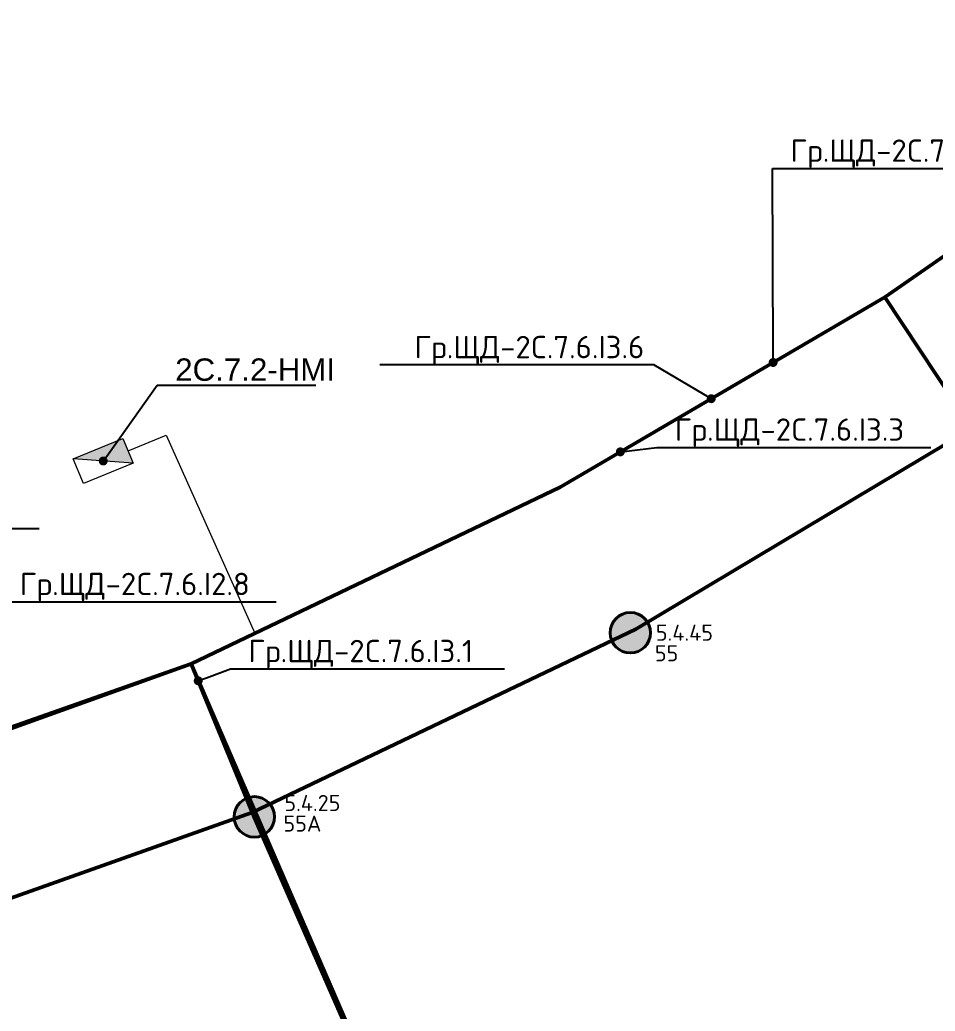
# Model space of a CAD drawing. Header units: millimetres. Extents: x -500444 to 437433, y -1435259 to 1593622.
# Drawn here: x -59812 to -49587, y -1339657 to -1328581 of the extents above; entities that cross this region are included whole.
import ezdxf
from ezdxf import colors
from ezdxf.entities.mleader import LeaderData, LeaderLine
from ezdxf.math import Vec2, Vec3

# ---------------------------------------------------------------- set-up
doc = ezdxf.new("R2010")
doc.units = ezdxf.units.MM
for name, color, linetype, lineweight in [('0_Авт.', 255, 'Continuous', 5), ('_АСУД_Щиты', 6, 'Continuous', 0), ('_Гр.ЩД-2C.7.6.I2.6', 6, 'Continuous', 50), ('_Гр.ЩД-2C.7.6.I2.8', 6, 'Continuous', 50), ('_Гр.ЩД-2C.7.6.I3.1', 6, 'Continuous', 50), ('_Гр.ЩД-2C.7.6.I3.2', 6, 'Continuous', 50), ('_Гр.ЩД-2C.7.6.I3.3', 6, 'Continuous', 50), ('_Гр.ЩД-2C.7.6.I3.4', 6, 'Continuous', 50), ('_Гр.ЩД-2C.7.6.I3.5', 6, 'Continuous', 50), ('_Гр.ЩД-2C.7.6.I3.6', 6, 'Continuous', 50), ('_Гр.ЩД-2C.7.6.I3.7', 6, 'Continuous', 50), ('_Гр.ЩД-2C.7.6.I3.8', 6, 'Continuous', 50), ('_Гр.ЩД-2C.7.6.I4.3', 6, 'Continuous', 50), ('_Гр.ЩД-2C.7.6.I4.7', 6, 'Continuous', 50), ('_Гр.ЩД-2C.7.6.I4.8', 6, 'Continuous', 50), ('Светильники аварийные', 1, 'Continuous', 40)]:
    doc.layers.add(name, color=color, linetype=linetype, lineweight=lineweight)
doc.layers.add('сВЕтильники', color=7, linetype='Continuous', lineweight=40, true_color=0x0000f0)
doc.styles.add('ISOCPEUR', font='isocpeur.ttf', dxfattribs={"height": 250})
doc.styles.get("Standard").update_dxf_attribs({"font": 'arial.ttf'})
doc.styles.add('TableTextStyle', font='isocpeur.ttf', dxfattribs={"width": 0.9})

# ---------------------------------------------------------------- blocks, each defined once
blk = doc.blocks.new('*U717')
h = blk.add_hatch(color=0)
h.dxf.hatch_style = 1
h.paths.add_polyline_path([(-24, -335), (253, -220), (24, 335)])
at = {"color": 0}
blk.add_line((-24, -335), (24, 335), dxfattribs=at)
blk.add_lwpolyline([(-24, -335), (-253, 220), (24, 335), (253, -220)], close=True, dxfattribs=at)
blk = doc.blocks.new('_Dot')
at = {"color": 0, "linetype": 'ByBlock', "lineweight": -2}
blk.add_line((-0.5, 0), (-1, 0), dxfattribs=at)
at = {"color": 0, "linetype": 'ByBlock', "const_width": 0.5}
blk.add_lwpolyline([(-0.25, 0, 1), (0.25, 0, 1)], format="xyb", close=True, dxfattribs=at)
blk = doc.blocks.new('A$Cab2378fa')
at = {"lineweight": 25, "true_color": 0xfff5f5}
h = blk.add_hatch(color=7, dxfattribs=at)
h.dxf.hatch_style = 1
h.paths.add_polyline_path([(0, 0), (-142, -170, 0.174923), (3, -222, 0.197808), (162, -157)])
h.paths.add_polyline_path([(-163, 158), (0, 0), (148, 178, 0.175398), (3, 230, 0.209014)])
at = {"lineweight": 25}
h = blk.add_hatch(color=256, dxfattribs=at)
h.paths.add_polyline_path([(162, -157, 0.442338), (148, 178), (0, 0)])
h.paths.add_polyline_path([(-142, -170), (0, 0), (-163, 158, 0.430096)])
blk.add_circle((3, 4), 226)
blk = doc.blocks.new('Гр.ЩД-2C.7.6.I3.8')
at = {"layer": '_Гр.ЩД-2C.7.6.I3.8', "color": 18, "true_color": 0x000000, "style": 'TableTextStyle'}
for s, p in [('55', (34648, 50606, 6620)), ('55А', (30499, 48703, 6620))]:
    blk.add_text(s, height=180, dxfattribs=at).set_placement(p)
at = {"layer": '_Гр.ЩД-2C.7.6.I3.8', "ltscale": 100, "style": 'TableTextStyle'}
for tag, p in [('55А', (52014, 65939, 6620)), ('80', (40092, 64487, 4000)), ('80', (40269, 64274, 4000)), ('80', (40445, 64060, 4000)), ('80', (40622, 63847, 4000)), ('80А', (41400, 62649, 4000)), ('80', (39836, 62587)), ('80', (40009, 62371)), ('80А', (41799, 62267, 4000)), ('80', (40183, 62155)), ('В2', (63580, 61963)), ('55', (49155, 61959, 6620)), ('80А', (42172, 61841, 4000)), ('80', (40301, 61574)), ('80', (40477, 61360)), ('80', (40654, 61147)), ('80А', (41766, 61112, 4000)), ('В2', (64768, 61047)), ('80', (40830, 60933)), ('55', (58340, 60877, 6620)), ('B2A', (65956, 60130)), ('В2', (62039, 59868)), ('B2A', (67143, 59214)), ('В2', (63227, 58952)), ('55А', (45778, 58759, 6620)), ('В2', (68331, 58297)), ('В2', (64415, 58035)), ('В2', (69519, 57381)), ('В2', (65602, 57119)), ('55', (54982, 56612, 6620)), ('В2', (70707, 56464)), ('В2', (66790, 56202)), ('55', (42307, 55779, 6620)), ('B2A', (71895, 55548)), ('В2', (67978, 55286)), ('B2A', (73083, 54631)), ('В2', (69166, 54369)), ('В2', (74271, 53715)), ('55А', (38566, 53264, 6620)), ('В2', (70384, 53125)), ('В2', (75459, 52798)), ('В2', (76647, 51882)), ('B2A', (77835, 50965)), ('55', (34658, 50836, 6620)), ('B2A', (79023, 50049)), ('55А', (30509, 48933, 6620)), ('55', (26243, 47273, 6620))]:
    blk.add_attdef(tag, p, '', height=180, dxfattribs=at)

msp = doc.modelspace()

# ---------------------------------------------------------------- linework, layer by layer
at = {"layer": '_АСУД_Щиты', "ltscale": 100}
msp.add_lwpolyline([(-58603, -1333396), (-58178, -1333220), (-57187, -1335435), (-57897, -1335775), (-63394, -1337709), (-64222, -1334555)], dxfattribs=at)
at = {"layer": '_Гр.ЩД-2C.7.6.I2.8', "ltscale": 100}
msp.add_lwpolyline([(-64222, -1334555), (-63394, -1337709), (-61987, -1337243), (-57897, -1335775), (-57195, -1337490), (-53913, -1344979), (-52704, -1346781), (-44741, -1365061), (-44144, -1366432), (-41272, -1365118), (-40509, -1366944), (-38106, -1365790), (-37575, -1366788), (-39995, -1367947), (-39502, -1369941), (-36065, -1368289), (-35320, -1368494), (-34879, -1369324)], dxfattribs=at)
at = {"layer": '_Гр.ЩД-2C.7.6.I3.1', "ltscale": 100}
msp.add_lwpolyline([(-64222, -1334555), (-63394, -1337709), (-57897, -1335775), (-57192, -1337486), (-53913, -1344979), (-52704, -1346781), (-44144, -1366432), (-43319, -1368325), (-41823, -1367577), (-41063, -1368464), (-42430, -1369125)], dxfattribs=at)
at = {"layer": '_Гр.ЩД-2C.7.6.I3.2', "ltscale": 100}
msp.add_lwpolyline([(-64222, -1334555), (-63394, -1337709), (-57897, -1335775), (-57195, -1337490), (-53913, -1344979), (-49313, -1342493), (-47561, -1345486)], dxfattribs=at)
at = {"layer": '_Гр.ЩД-2C.7.6.I3.3', "ltscale": 100}
msp.add_lwpolyline([(-64222, -1334555), (-63394, -1337709), (-57897, -1335775), (-53775, -1333801), (-50149, -1331679), (-49179, -1333145), (-44807, -1339855), (-43439, -1341984), (-32598, -1359034), (-32337, -1359445), (-34234, -1360470), (-44064, -1343611), (-46362, -1344835), (-45222, -1346790), (-46416, -1347559), (-45149, -1346917), (-40621, -1354681), (-41966, -1355900), (-40541, -1354819), (-36533, -1361694)], dxfattribs=at)
at = {"layer": '_Гр.ЩД-2C.7.6.I3.4', "ltscale": 100}
msp.add_lwpolyline([(-64222, -1334555), (-63394, -1337709), (-57897, -1335775), (-53775, -1333801), (-50149, -1331679), (-46457, -1329115), (-40530, -1336866), (-39127, -1338866), (-26998, -1354805), (-24550, -1357975), (-25708, -1357615), (-25582, -1357753), (-24929, -1358155), (-27091, -1359721), (-29565, -1361437), (-29860, -1360416), (-27883, -1359056), (-28373, -1356654), (-39584, -1340698), (-41750, -1342138), (-30480, -1358157)], dxfattribs=at)
at = {"layer": '_Гр.ЩД-2C.7.6.I3.5', "ltscale": 100}
msp.add_lwpolyline([(-64222, -1334555), (-63394, -1337709), (-61915, -1337218), (-57897, -1335775), (-53775, -1333801), (-50149, -1331679), (-46457, -1329115), (-38524, -1339659), (-37149, -1338833), (-24805, -1353930), (-23475, -1355773), (-23815, -1357369), (-21903, -1355792), (-22605, -1355055), (-20745, -1354837), (-21027, -1353755), (-19791, -1354050), (-20475, -1353299), (-22805, -1352273), (-35147, -1337175), (-34480, -1335690), (-21433, -1350479)], dxfattribs=at)
at = {"layer": '_Гр.ЩД-2C.7.6.I3.6', "ltscale": 100}
msp.add_lwpolyline([(-64222, -1334555), (-63394, -1337709), (-57897, -1335775), (-53775, -1333801), (-50149, -1331679), (-46337, -1329032), (-43030, -1326289), (-41856, -1327603), (-36548, -1333504), (-32905, -1335137), (-19445, -1349249), (-17585, -1347432), (-31046, -1333322), (-30828, -1331955), (-29596, -1333115), (-16284, -1345652)], dxfattribs=at)
at = {"layer": '_Гр.ЩД-2C.7.6.I3.7', "ltscale": 100}
msp.add_lwpolyline([(-64222, -1334555), (-63394, -1337709), (-57897, -1335775), (-53775, -1333801), (-50149, -1331679), (-46457, -1329115), (-43030, -1326289), (-39772, -1323120), (-30102, -1332243), (-29117, -1331261), (-14496, -1344164), (-12792, -1342204), (-27411, -1329298), (-27292, -1327381), (-12106, -1339922), (-9991, -1338718), (-15931, -1334136)], dxfattribs=at)
at = {"layer": '_Гр.ЩД-2C.7.6.I3.8', "ltscale": 100}
msp.add_lwpolyline([(-64222, -1334555), (-63394, -1337709), (-61996, -1337217), (-61480, -1338950), (-57216, -1337438), (-52931, -1335388), (-49179, -1333145)], dxfattribs=at)
at = {"layer": '_Гр.ЩД-2C.7.6.I4.3', "ltscale": 100}
msp.add_lwpolyline([(-64222, -1334555), (-63394, -1337709), (-57897, -1335775), (-53775, -1333801), (-50149, -1331679), (-46457, -1329115), (-42934, -1326210), (-39772, -1323120), (-39346, -1322672), (-50901, -1312003)], dxfattribs=at)
at = {"layer": '_Гр.ЩД-2C.7.6.I4.7', "ltscale": 100}
msp.add_lwpolyline([(-64222, -1334555), (-63394, -1337709), (-57897, -1335775), (-53913, -1344979), (-52704, -1346781), (-44144, -1366432), (-41272, -1365118), (-38002, -1363466), (-36568, -1362686), (-35676, -1364475), (-34179, -1363587), (-33506, -1364528), (-35102, -1365447), (-35928, -1365912), (-35007, -1367736), (-31711, -1365797), (-30454, -1367211), (-30968, -1367068), (-31143, -1367166), (-31524, -1367389), (-32045, -1367697), (-32209, -1368262), (-33807, -1369165)], dxfattribs=at)
at = {"layer": '_Гр.ЩД-2C.7.6.I4.8', "ltscale": 100}
msp.add_lwpolyline([(-64222, -1334555), (-63394, -1337709), (-61996, -1337217), (-57897, -1335775), (-53913, -1344979), (-52704, -1346781), (-44144, -1366432), (-41272, -1365118), (-38002, -1363466), (-36568, -1362686), (-31824, -1359851), (-29396, -1363640)], dxfattribs=at)

# ---------------------------------------------------------------- block references
at = {"layer": '0_Авт.', "color": 1, "rotation": 89.99999999999999}
msp.add_blockref('*U717', (-58880, -1333510), dxfattribs=at)
at = {"layer": '_Гр.ЩД-2C.7.6.I3.8'}
ref = msp.add_blockref('Гр.ЩД-2C.7.6.I3.8', (-87366, -1386354), dxfattribs=at)
ref.add_attrib('55', '5.4.45', (-52707, -1335518, 6620), dxfattribs={"ltscale": 100, "height": 180, "style": 'TableTextStyle'})
ref.add_attrib('55А', '5.4.25', (-56857, -1337421, 6620), dxfattribs={"ltscale": 100, "height": 180, "style": 'TableTextStyle'})
at = {"layer": 'сВЕтильники', "ltscale": 100}
msp.add_blockref('A$Cab2378fa', (-52995, -1335433), dxfattribs=at)
at = {"layer": 'Светильники аварийные', "ltscale": 100}
msp.add_blockref('A$Cab2378fa', (-57195, -1337490), dxfattribs=at)

# ---------------------------------------------------------------- leaders
at = {"layer": '0_Авт.', "color": 1}
ml = msp.add_multileader_mtext('Standard', dxfattribs=at)
ml.set_content('2С.7.2-HMI', color=1)
ml.set_leader_properties()
ml.set_arrow_properties(name='DOT')
ml.build(insert=Vec2(0, 0))
ml.multileader.update_dxf_attribs({"has_dogleg": 0, "text_left_attachment_type": 6, "text_right_attachment_type": 6, "arrow_head_size": 100})
ctx = ml.context
ctx.base_point, ctx.char_height, ctx.arrow_head_size, ctx.landing_gap_size, ctx.plane_origin = Vec3(-58276, -1332664), 250, 100, 200, Vec3(20471, -1205571)
ctx.left_attachment, ctx.right_attachment = 6, 6
notes = []
notes.append((ctx, [(0, (1, 1, 0), (-58284, -1332664), (1, 0), 8, [(1, [(-58880, -1333510)], 0, [])])]))
ctx.mtext.insert, ctx.mtext.width, ctx.mtext.flow_direction = Vec3(-58076, -1332364), 1553.83, 5
at = {"layer": '_Гр.ЩД-2C.7.6.I2.6'}
ml = msp.add_multileader_mtext('Standard', dxfattribs=at)
ml.set_content('Гр.ЩД-2C.7.6.I2.6', color=256, style='ISOCPEUR')
ml.set_leader_properties()
ml.set_arrow_properties(name='DOT')
ml.build(insert=Vec2(0, 0))
ml.multileader.update_dxf_attribs({"has_dogleg": 0, "text_left_attachment_type": 6, "text_right_attachment_type": 6, "arrow_head_size": 100})
ctx = ml.context
ctx.base_point, ctx.char_height, ctx.arrow_head_size, ctx.landing_gap_size, ctx.plane_origin = Vec3(-62658, -1334265), 250, 100, 200, Vec3(25511, -1206771)
ctx.left_attachment, ctx.right_attachment = 6, 6
notes.append((ctx, [(0, (1, 1, 0), (-62666, -1334265), (1, 0), 8, [(1, [(-62152, -1337289)], 0, [])])]))
ctx.mtext.insert, ctx.mtext.flow_direction = Vec3(-62458, -1333940), 5
at = {"layer": '_Гр.ЩД-2C.7.6.I2.8'}
ml = msp.add_multileader_mtext('Standard', dxfattribs=at)
ml.set_content('Гр.ЩД-2C.7.6.I2.8', color=256, style='ISOCPEUR')
ml.set_leader_properties()
ml.set_arrow_properties(name='DOT')
ml.build(insert=Vec2(0, 0))
ml.multileader.update_dxf_attribs({"has_dogleg": 0, "text_left_attachment_type": 6, "text_right_attachment_type": 6, "arrow_head_size": 100})
ctx = ml.context
ctx.base_point, ctx.char_height, ctx.arrow_head_size, ctx.landing_gap_size, ctx.plane_origin = Vec3(-60012, -1335084), 250, 100, 200, Vec3(28157, -1207590)
ctx.left_attachment, ctx.right_attachment = 6, 6
notes.append((ctx, [(0, (1, 1, 0), (-60020, -1335084), (1, 0), 8, [(1, [(-60064, -1336553)], 0, [])])]))
ctx.mtext.insert, ctx.mtext.flow_direction = Vec3(-59812, -1334759), 5
at = {"layer": '_Гр.ЩД-2C.7.6.I3.1'}
ml = msp.add_multileader_mtext('Standard', dxfattribs=at)
ml.set_content('Гр.ЩД-2C.7.6.I3.1', color=256, style='ISOCPEUR')
ml.set_leader_properties()
ml.set_arrow_properties(name='DOT')
ml.build(insert=Vec2(0, 0))
ml.multileader.update_dxf_attribs({"has_dogleg": 0, "text_left_attachment_type": 6, "text_right_attachment_type": 6, "arrow_head_size": 100})
ctx = ml.context
ctx.base_point, ctx.char_height, ctx.arrow_head_size, ctx.landing_gap_size, ctx.plane_origin = Vec3(-57460, -1335833), 250, 100, 200, Vec3(30710, -1208927)
ctx.left_attachment, ctx.right_attachment = 6, 6
notes.append((ctx, [(0, (1, 1, 0), (-57468, -1335833), (1, 0), 8, [(1, [(-57819, -1335966)], 0, [])])]))
ctx.mtext.insert, ctx.mtext.flow_direction = Vec3(-57260, -1335508), 5
at = {"layer": '_Гр.ЩД-2C.7.6.I3.3'}
ml = msp.add_multileader_mtext('Standard', dxfattribs=at)
ml.set_content('Гр.ЩД-2C.7.6.I3.3', color=256, style='ISOCPEUR')
ml.set_leader_properties()
ml.set_arrow_properties(name='DOT')
ml.build(insert=Vec2(0, 0))
ml.multileader.update_dxf_attribs({"has_dogleg": 0, "text_left_attachment_type": 6, "text_right_attachment_type": 6, "arrow_head_size": 100})
ctx = ml.context
ctx.base_point, ctx.char_height, ctx.arrow_head_size, ctx.landing_gap_size, ctx.plane_origin = Vec3(-52696, -1333359), 250, 100, 200, Vec3(35473, -1206453)
ctx.left_attachment, ctx.right_attachment = 6, 6
notes.append((ctx, [(0, (1, 1, 0), (-52704, -1333359), (1, 0), 8, [(1, [(-53104, -1333408)], 0, [])])]))
ctx.mtext.insert, ctx.mtext.flow_direction = Vec3(-52496, -1333034), 5
at = {"layer": '_Гр.ЩД-2C.7.6.I3.6'}
ml = msp.add_multileader_mtext('Standard', dxfattribs=at)
ml.set_content('Гр.ЩД-2C.7.6.I3.6', color=256, style='ISOCPEUR')
ml.set_leader_properties()
ml.set_arrow_properties(name='DOT')
ml.build(insert=Vec2(0, 0))
ml.multileader.update_dxf_attribs({"has_dogleg": 0, "text_left_attachment_type": 6, "text_right_attachment_type": 6, "arrow_head_size": 100})
ctx = ml.context
ctx.base_point, ctx.char_height, ctx.arrow_head_size, ctx.landing_gap_size, ctx.plane_origin = Vec3(-55604, -1332437), 250, 100, 200, Vec3(32559, -1206208)
ctx.left_attachment, ctx.right_attachment = 6, 6
notes.append((ctx, [(1, (1, 1, 0), (-52721, -1332437), (-1, 0), 8, [(1, [(-52088, -1332814)], 0, [])])]))
ctx.mtext.insert, ctx.mtext.flow_direction = Vec3(-55404, -1332112), 5
at = {"layer": '_Гр.ЩД-2C.7.6.I4.3'}
ml = msp.add_multileader_mtext('Standard', dxfattribs=at)
ml.set_content('Гр.ЩД-2C.7.6.I4.3', color=256, style='ISOCPEUR')
ml.set_leader_properties()
ml.set_arrow_properties(name='DOT')
ml.build(insert=Vec2(0, 0))
ml.multileader.update_dxf_attribs({"has_dogleg": 0, "text_left_attachment_type": 6, "text_right_attachment_type": 6, "arrow_head_size": 100})
ctx = ml.context
ctx.base_point, ctx.char_height, ctx.arrow_head_size, ctx.landing_gap_size, ctx.plane_origin = Vec3(-51404, -1330242), 250, 100, 200, Vec3(36582, -1202794)
ctx.left_attachment, ctx.right_attachment = 6, 6
notes.append((ctx, [(0, (1, 1, 0), (-51412, -1330242), (1, 0), 8, [(1, [(-51397, -1332409)], 0, [])])]))
ctx.mtext.insert, ctx.mtext.flow_direction = Vec3(-51204, -1329917), 5
for ctx, leaders in notes:
    for number, flags, end, landing, length, lines in leaders:
        leader = LeaderData()
        leader.index, (leader.has_last_leader_line, leader.has_dogleg_vector, leader.attachment_direction) = number, flags
        leader.last_leader_point, leader.dogleg_vector, leader.dogleg_length = Vec3(end), Vec3(landing), length
        for number, points, colour, breaks in lines:
            line = LeaderLine()
            line.index, line.vertices, line.color, line.breaks = number, Vec3.list(points), colors.encode_raw_color(colour), breaks
            leader.lines.append(line)
        ctx.leaders.append(leader)

doc.saveas('drawing.dxf')
